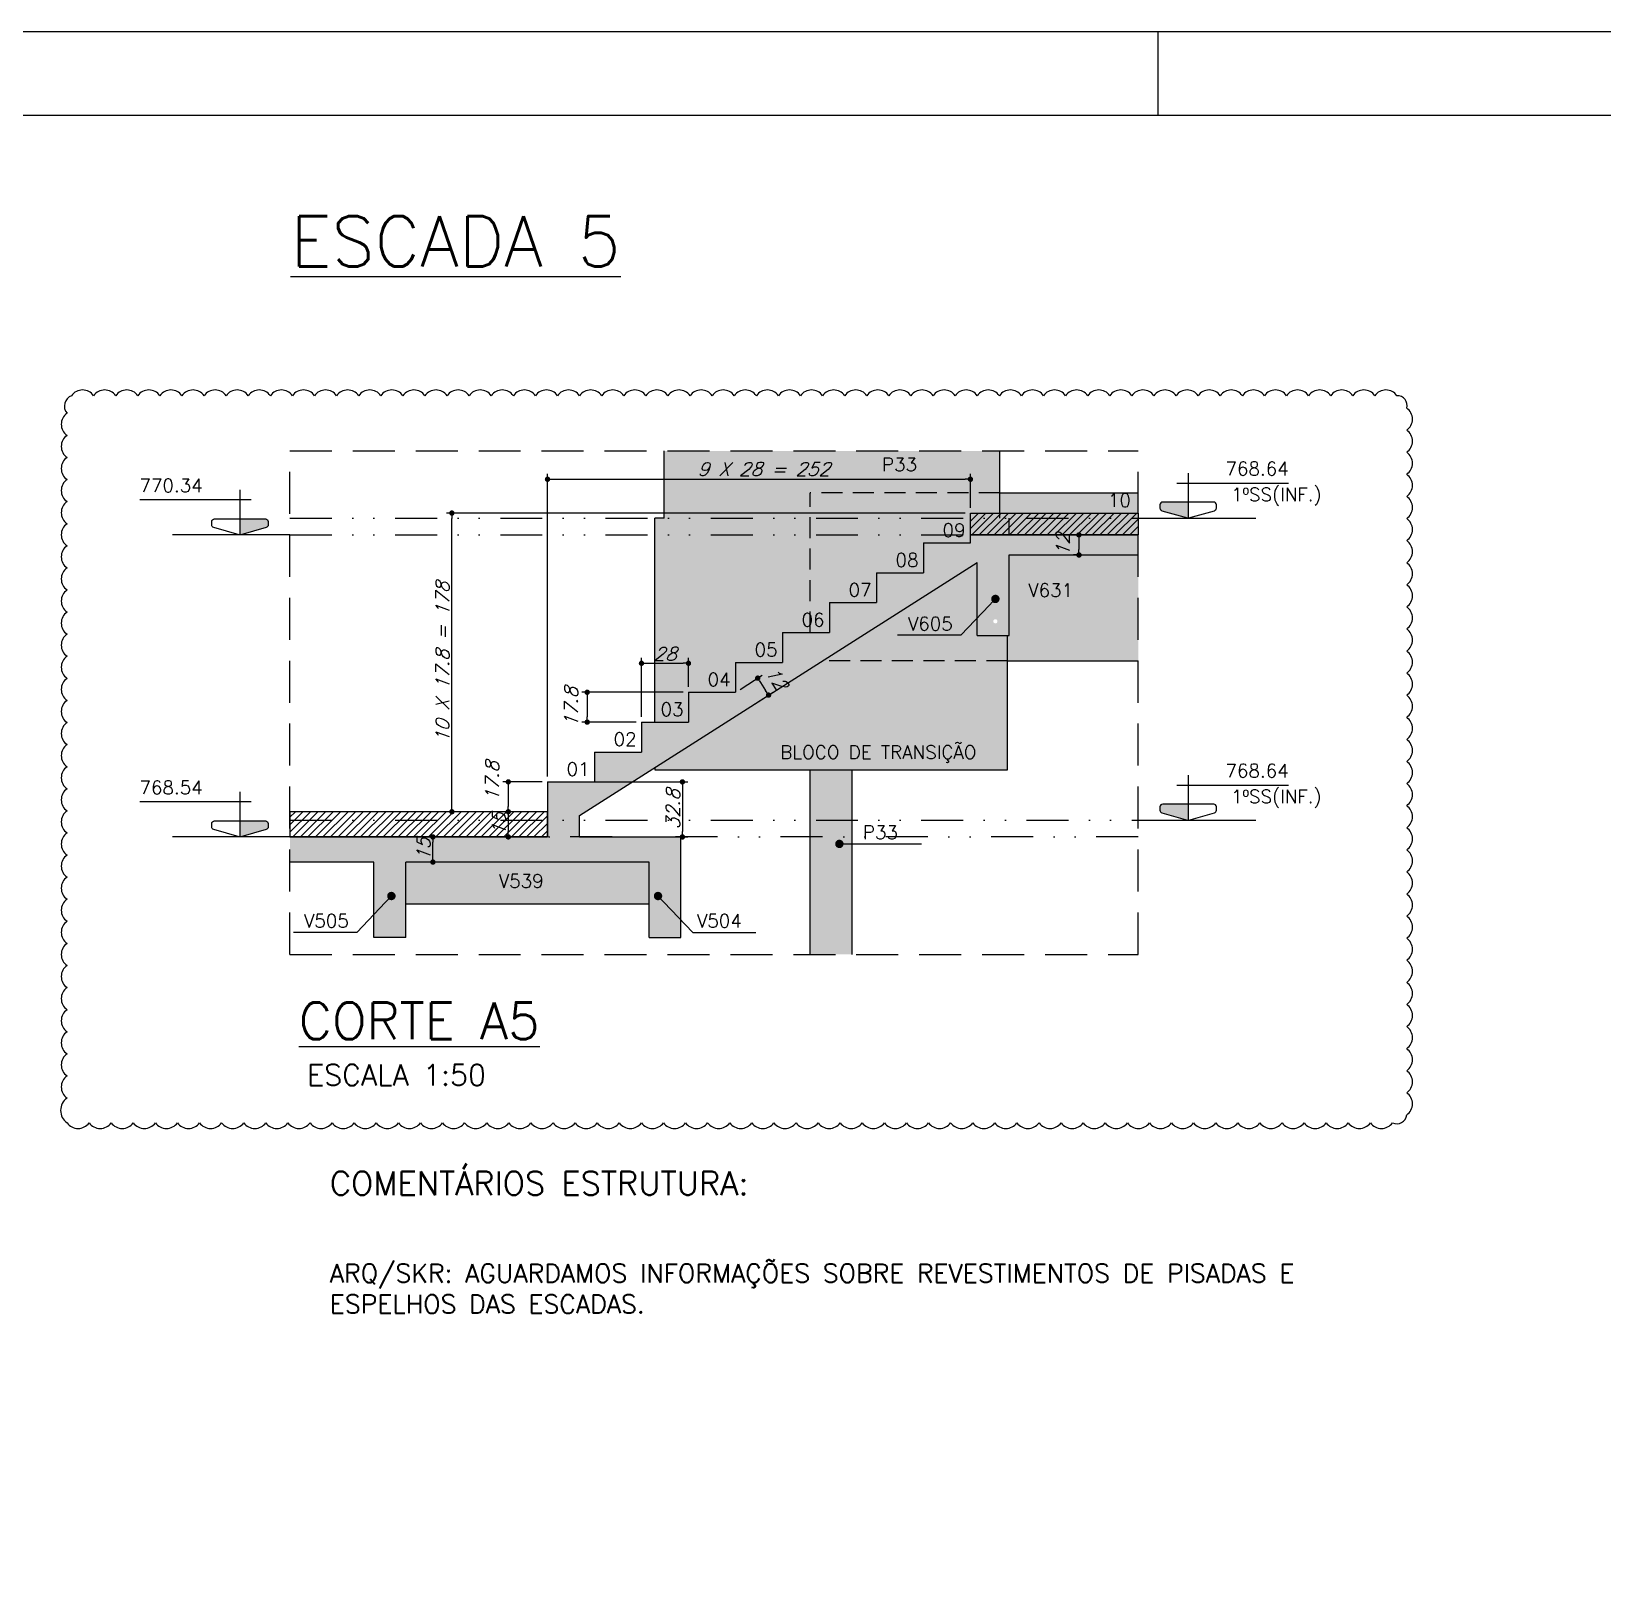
# Model space of a CAD drawing. Header units: millimetres. Extents: x 0 to 6870, y 0 to 4500.
# Drawn here: x 2499 to 3435, y 3582 to 4500 of the extents above; entities that cross this region are included whole.
import ezdxf
from ezdxf import colors
from ezdxf.entities.mleader import LeaderData, LeaderLine
from ezdxf.enums import TextEntityAlignment as Align
from ezdxf.math import Vec2, Vec3

# ---------------------------------------------------------------- set-up
doc = ezdxf.new("R2010")
doc.units = ezdxf.units.MM
doc.header["$LTSCALE"] = 50
doc.linetypes.add('DASHED', pattern=[0.75, 0.5, -0.25])
doc.linetypes.add('DIVIDE2', pattern=[0.625, 0.25, -0.125, 0, -0.125, 0, -0.125])
for name, color, linetype in [('AR-TEXTO_REGUA 120_1-200', 4, 'Continuous'), ('F-AUX-RED', 1, 'Continuous'), ('F-COMETARIO', 6, 'Continuous'), ('F-CORTE', 4, 'Continuous'), ('F-COTAS', 106, 'Continuous'), ('F-DET_TEXTO', 3, 'Continuous'), ('F-EIXOS-DET', 1, 'Continuous'), ('F-MARGEM', 1, 'Continuous'), ('F-NÍVEL-VISTA', 2, 'Continuous'), ('F-REVESTIMENO HACH', 1, 'Continuous'), ('F-SOLIDO', 71, 'Continuous'), ('F-TEXTO', 6, 'Continuous'), ('F-TEXTO-YELLOW', 2, 'Continuous'), ('F-VISTA', 2, 'Continuous'), ('F-VISTA SÓLIDO', 254, 'Continuous')]:
    doc.layers.add(name, color=color, linetype=linetype)
doc.styles.add('5385-ARQ-PB-BAS-PLA-TER-TORRE-A-106-TXT$0$R60-75', font='romans.shx', dxfattribs={"height": 0.1125})
doc.styles.add('CP-TEXT-INCL', font='romans.shx', dxfattribs={"oblique": 20})
doc.styles.add('MCP', font='romans.shx')
doc.styles.add('REGUA-120-esc1_200', font='simplex.shx', dxfattribs={"height": 0.6})
doc.styles.add('ROMANS', font='romans.shx')
doc.styles.get("Standard").update_dxf_attribs({"font": 'arial.ttf'})
doc.dimstyles.new('CP-COTAS-50', dxfattribs={"dimscale": 0.64, "dimtxt": 12.5, "dimasz": 5, "dimexe": 5, "dimexo": 5, "dimgap": 2.5, "dimtad": 1, "dimdec": 1, "dimdsep": 46, "dimtxsty": 'CP-TEXT-INCL', "dimblk1": 'DOT', "dimblk2": 'DOT', "dimsah": 1, "dimcen": 9, "dimclrd": 256, "dimclre": 256, "dimclrt": 256, "dimadec": 0, "dimazin": 0, "dimtfac": 1, "dimtdec": 1, "dimtmove": 2, "dimatfit": 3, "dimldrblk": 'DOT', "dimfxl": 5, "dimtolj": 1, "dimarcsym": 0})
pattern_1 = [(45, (-11234.686, 3030.8713), (-2.245064, 2.245064), [])]

# ---------------------------------------------------------------- blocks, each defined once
blk = doc.blocks.new('A0-1L_900')
at = {"layer": 'F-MARGEM', "color": 2}
blk.add_line((63.4, 90), (63.4, 89), dxfattribs=at)
blk.add_lwpolyline([(0, 0), (0, 90), (137.4, 90), (137.4, 0)], close=True, dxfattribs=at)
at = {"layer": 'F-MARGEM', "color": 7}
blk.add_lwpolyline([(2.5, 89), (136.4, 89), (136.4, 1), (2.5, 1)], close=True, dxfattribs=at)
blk = doc.blocks.new('Nível - Vista')
at = {"layer": 'F-NÍVEL-VISTA'}
blk.add_hatch(color=71, dxfattribs=at).paths.add_polyline_path([(0, 0.238), (-0.38, 0.238, 0.414214), (-0.42, 0.198), (-0.42, 0.148, 0.331206), (-0.391, 0.11), (-0.011, 0.002, 0.072993), (0, 0)])
at = {"layer": 'F-NÍVEL-VISTA', "color": 2}
for p, q in [((-0.168, 0.521), (1.493, 0.521)), ((0, 0.67), (0, 0))]:
    blk.add_line(p, q, dxfattribs=at)
blk.add_lwpolyline([(-0.011, 0.002, 0.146769), (0.011, 0.002), (0.391, 0.11, 0.331206), (0.42, 0.148), (0.42, 0.198, 0.414214), (0.38, 0.238), (-0.38, 0.238, 0.414214), (-0.42, 0.198), (-0.42, 0.148, 0.331206), (-0.391, 0.11), (-0.011, 0.002, 0.146769), (0.011, 0.002)], format="xyb", dxfattribs=at)
at = {"layer": 'F-TEXTO', "color": 3, "style": 'MCP'}
for tag, p in [('NÍVEL', (1.026, 0.636)), ('NÍVEL_DETALHE', (1.02, 0.186))]:
    blk.add_attdef(tag, text='', height=0.2, dxfattribs=at).set_placement(p, align=Align.CENTER)
blk = doc.blocks.new('_DOT')
at = {"color": 0, "linetype": 'ByBlock'}
blk.add_line((-0.5, 0), (-1, 0), dxfattribs=at)
at = {"color": 0, "linetype": 'ByBlock', "const_width": 0.5}
blk.add_lwpolyline([(-0.25, 0, 1), (0.25, 0, 1)], format="xyb", close=True, dxfattribs=at)
blk = doc.blocks.new('*D44')
at = {"layer": 'DEFPOINTS', "color": 0, "transparency": 16777216}
for p in [(2806.34, 4052.8), (2845.88, 4020), (2886.72, 4020)]:
    blk.add_point(p, dxfattribs=at)
at = {"layer": 'F-COTAS', "lineweight": -2, "transparency": 16777216}
for p, q in [((2809.54, 4052.8), (2889.92, 4052.8)), ((2886.72, 4049.6), (2886.72, 4023.2)), ((2849.08, 4020), (2889.92, 4020))]:
    blk.add_line(p, q, dxfattribs=at)
at = {"layer": 'F-COTAS', "lineweight": -2, "transparency": 16777216, "xscale": 3.2, "yscale": 3.2, "zscale": 3.2}
for p, rotation in [((2886.72, 4052.8), 90), ((2886.72, 4020), 270)]:
    blk.add_blockref('_DOT', p, dxfattribs=dict(at, rotation=rotation))
at = {"layer": 'F-COTAS', "transparency": 16777216, "insert": (2881.12, 4036.4), "char_height": 8, "attachment_point": 5, "rotation": 90, "style": 'CP-TEXT-INCL'}
blk.add_mtext('\\A1;32.8', dxfattribs=at)
blk = doc.blocks.new('*D45')
at = {"layer": 'DEFPOINTS', "color": 0, "transparency": 16777216}
for p in [(2788.24, 4035), (2782.99, 4020), (2788.24, 4020)]:
    blk.add_point(p, dxfattribs=at)
at = {"layer": 'F-COTAS', "lineweight": -2, "transparency": 16777216}
for p, q in [((2785.04, 4035), (2779.79, 4035)), ((2782.99, 4031.8), (2782.99, 4023.2)), ((2785.04, 4020), (2779.79, 4020))]:
    blk.add_line(p, q, dxfattribs=at)
at = {"layer": 'F-COTAS', "lineweight": -2, "transparency": 16777216, "xscale": 3.2, "yscale": 3.2, "zscale": 3.2}
for p, rotation in [((2782.99, 4035), 90), ((2782.99, 4020), 270)]:
    blk.add_blockref('_DOT', p, dxfattribs=dict(at, rotation=rotation))
at = {"layer": 'F-COTAS', "transparency": 16777216, "insert": (2777.39, 4027.5), "char_height": 8, "attachment_point": 5, "rotation": 90, "style": 'CP-TEXT-INCL'}
blk.add_mtext('\\A1;15', dxfattribs=at)
blk = doc.blocks.new('*D46')
at = {"layer": 'DEFPOINTS', "color": 0, "transparency": 16777216}
for p in [(2806.34, 4052.8), (2782.99, 4035), (2799.16, 4035)]:
    blk.add_point(p, dxfattribs=at)
at = {"layer": 'F-COTAS', "lineweight": -2, "transparency": 16777216}
for p, q in [((2803.14, 4052.8), (2779.79, 4052.8)), ((2782.99, 4049.6), (2782.99, 4038.2)), ((2795.96, 4035), (2779.79, 4035))]:
    blk.add_line(p, q, dxfattribs=at)
at = {"layer": 'F-COTAS', "lineweight": -2, "transparency": 16777216, "xscale": 3.2, "yscale": 3.2, "zscale": 3.2}
for p, rotation in [((2782.99, 4052.8), 90), ((2782.99, 4035), 270)]:
    blk.add_blockref('_DOT', p, dxfattribs=dict(at, rotation=rotation))
at = {"layer": 'F-COTAS', "transparency": 16777216, "insert": (2773.39, 4053.03), "char_height": 8, "attachment_point": 5, "rotation": 90, "style": 'CP-TEXT-INCL'}
blk.add_mtext('\\A1;17.8', dxfattribs=at)
blk = doc.blocks.new('*D47')
at = {"layer": 'DEFPOINTS', "color": 0, "transparency": 16777216}
for p in [(2890.34, 4106.2), (2829.99, 4088.4), (2862.34, 4088.4)]:
    blk.add_point(p, dxfattribs=at)
at = {"layer": 'F-COTAS', "lineweight": -2, "transparency": 16777216}
for p, q in [((2887.14, 4106.2), (2826.79, 4106.2)), ((2829.99, 4103), (2829.99, 4091.6)), ((2859.14, 4088.4), (2826.79, 4088.4))]:
    blk.add_line(p, q, dxfattribs=at)
at = {"layer": 'F-COTAS', "lineweight": -2, "transparency": 16777216, "xscale": 3.2, "yscale": 3.2, "zscale": 3.2}
for p, rotation in [((2829.99, 4106.2), 90), ((2829.99, 4088.4), 270)]:
    blk.add_blockref('_DOT', p, dxfattribs=dict(at, rotation=rotation))
at = {"layer": 'F-COTAS', "transparency": 16777216, "insert": (2820.39, 4097.3), "char_height": 8, "attachment_point": 5, "rotation": 90, "style": 'CP-TEXT-INCL'}
blk.add_mtext('\\A1;17.8', dxfattribs=at)
blk = doc.blocks.new('*D48')
at = {"layer": 'DEFPOINTS', "color": 0, "transparency": 16777216}
for p in [(2890.34, 4123.46), (2890.34, 4106.2), (2862.34, 4088.4)]:
    blk.add_point(p, dxfattribs=at)
at = {"layer": 'F-COTAS', "lineweight": -2, "transparency": 16777216}
for p, q in [((2862.34, 4091.6), (2862.34, 4126.66)), ((2865.54, 4123.46), (2887.14, 4123.46)), ((2890.34, 4109.4), (2890.34, 4126.66))]:
    blk.add_line(p, q, dxfattribs=at)
at = {"layer": 'F-COTAS', "lineweight": -2, "transparency": 16777216, "xscale": 3.2, "yscale": 3.2, "zscale": 3.2, "rotation": 180}
blk.add_blockref('_DOT', (2862.34, 4123.46), dxfattribs=at)
at = {"layer": 'F-COTAS', "lineweight": -2, "transparency": 16777216, "xscale": 3.2, "yscale": 3.2, "zscale": 3.2}
blk.add_blockref('_DOT', (2890.34, 4123.46), dxfattribs=at)
at = {"layer": 'F-COTAS', "transparency": 16777216, "insert": (2876.34, 4129.06), "char_height": 8, "attachment_point": 5, "style": 'CP-TEXT-INCL'}
blk.add_mtext('\\A1;28', dxfattribs=at)
blk = doc.blocks.new('*D49')
at = {"layer": 'DEFPOINTS', "color": 0, "transparency": 16777216}
for p in [(2749.37, 4213), (3058.34, 4213), (2806.34, 4035)]:
    blk.add_point(p, dxfattribs=at)
at = {"layer": 'F-COTAS', "lineweight": -2, "transparency": 16777216}
for p, q in [((3055.14, 4213), (2746.17, 4213)), ((2749.37, 4038.2), (2749.37, 4209.8)), ((2803.14, 4035), (2746.17, 4035))]:
    blk.add_line(p, q, dxfattribs=at)
at = {"layer": 'F-COTAS', "lineweight": -2, "transparency": 16777216, "xscale": 3.2, "yscale": 3.2, "zscale": 3.2}
for p, rotation in [((2749.37, 4213), 90), ((2749.37, 4035), 270)]:
    blk.add_blockref('_DOT', p, dxfattribs=dict(at, rotation=rotation))
at = {"layer": 'F-COTAS', "transparency": 16777216, "insert": (2743.77, 4124), "char_height": 8, "attachment_point": 5, "rotation": 90, "style": 'CP-TEXT-INCL'}
blk.add_mtext('\\A1;10 X 17.8 = 178', dxfattribs=at)
blk = doc.blocks.new('*D50')
at = {"layer": 'DEFPOINTS', "color": 0, "transparency": 16777216}
for p in [(3058.34, 4233.13), (3058.34, 4213), (2806.34, 4052.8)]:
    blk.add_point(p, dxfattribs=at)
at = {"layer": 'F-COTAS', "lineweight": -2, "transparency": 16777216}
for p, q in [((2806.34, 4056), (2806.34, 4236.33)), ((2809.54, 4233.13), (3055.14, 4233.13)), ((3058.34, 4216.2), (3058.34, 4236.33))]:
    blk.add_line(p, q, dxfattribs=at)
at = {"layer": 'F-COTAS', "lineweight": -2, "transparency": 16777216, "xscale": 3.2, "yscale": 3.2, "zscale": 3.2, "rotation": 180}
blk.add_blockref('_DOT', (2806.34, 4233.13), dxfattribs=at)
at = {"layer": 'F-COTAS', "lineweight": -2, "transparency": 16777216, "xscale": 3.2, "yscale": 3.2, "zscale": 3.2}
blk.add_blockref('_DOT', (3058.34, 4233.13), dxfattribs=at)
at = {"layer": 'F-COTAS', "transparency": 16777216, "insert": (2935.12, 4239.21), "char_height": 8, "attachment_point": 5, "style": 'CP-TEXT-INCL'}
blk.add_mtext('\\A1;9 X 28 = 252', dxfattribs=at)
blk = doc.blocks.new('*D51')
at = {"layer": 'DEFPOINTS', "color": 0, "transparency": 16777216}
for p in [(2918.34, 4106.2), (2938.04, 4104.5), (2924.78, 4096.07)]:
    blk.add_point(p, dxfattribs=at)
at = {"layer": 'F-COTAS', "lineweight": -2, "transparency": 16777216}
for p, q in [((2921.04, 4107.92), (2934.3, 4116.34)), ((2933.32, 4111.93), (2936.32, 4107.2)), ((2927.48, 4097.79), (2940.74, 4106.22))]:
    blk.add_line(p, q, dxfattribs=at)
at = {"layer": 'F-COTAS', "lineweight": -2, "transparency": 16777216, "xscale": 3.2, "yscale": 3.2, "zscale": 3.2}
for p, rotation in [((2931.6, 4114.63), 122.4447032592114), ((2938.04, 4104.5), 302.4447032592114)]:
    blk.add_blockref('_DOT', p, dxfattribs=dict(at, rotation=rotation))
at = {"layer": 'F-COTAS', "transparency": 16777216, "insert": (2942.92, 4114.71), "char_height": 8, "attachment_point": 5, "rotation": 302.4447, "style": 'CP-TEXT-INCL'}
blk.add_mtext('\\A1;12', dxfattribs=at)
blk = doc.blocks.new('*D52')
at = {"layer": 'DEFPOINTS', "color": 0, "transparency": 16777216}
for p in [(2738.06, 4020), (2742.04, 4020), (2742.04, 4005)]:
    blk.add_point(p, dxfattribs=at)
at = {"layer": 'F-COTAS', "lineweight": -2, "transparency": 16777216}
for p, q in [((2738.84, 4020), (2734.86, 4020)), ((2738.06, 4008.2), (2738.06, 4016.8)), ((2738.84, 4005), (2734.86, 4005))]:
    blk.add_line(p, q, dxfattribs=at)
at = {"layer": 'F-COTAS', "lineweight": -2, "transparency": 16777216, "xscale": 3.2, "yscale": 3.2, "zscale": 3.2}
for p, rotation in [((2738.06, 4020), 90), ((2738.06, 4005), 270)]:
    blk.add_blockref('_DOT', p, dxfattribs=dict(at, rotation=rotation))
at = {"layer": 'F-COTAS', "transparency": 16777216, "insert": (2732.46, 4012.5), "char_height": 8, "attachment_point": 5, "rotation": 90, "style": 'CP-TEXT-INCL'}
blk.add_mtext('\\A1;15', dxfattribs=at)
blk = doc.blocks.new('*D53')
at = {"layer": 'DEFPOINTS', "color": 0, "transparency": 16777216}
for p in [(3124.8, 4200), (3123, 4188), (3124.8, 4188)]:
    blk.add_point(p, dxfattribs=at)
at = {"layer": 'F-COTAS', "lineweight": -2, "transparency": 16777216}
for p, q in [((3121.6, 4200), (3119.8, 4200)), ((3123, 4196.8), (3123, 4191.2)), ((3121.6, 4188), (3119.8, 4188))]:
    blk.add_line(p, q, dxfattribs=at)
at = {"layer": 'F-COTAS', "lineweight": -2, "transparency": 16777216, "xscale": 3.2, "yscale": 3.2, "zscale": 3.2}
for p, rotation in [((3123, 4200), 90), ((3123, 4188), 270)]:
    blk.add_blockref('_DOT', p, dxfattribs=dict(at, rotation=rotation))
at = {"layer": 'F-COTAS', "transparency": 16777216, "insert": (3113.4, 4194), "char_height": 8, "attachment_point": 5, "rotation": 90, "style": 'CP-TEXT-INCL'}
blk.add_mtext('\\A1;12', dxfattribs=at)

msp = doc.modelspace()

# ---------------------------------------------------------------- hatches: boundary and pattern name
at = {"layer": 'F-REVESTIMENO HACH'}
h = msp.add_hatch(dxfattribs=at)
h.set_pattern_fill('ANSI31', color=256, angle=360)
h.set_pattern_definition(pattern_1)
h.paths.add_polyline_path([(3158.34, 4200), (3058.34, 4200), (3058.34, 4213), (3158.34, 4213)])
h = msp.add_hatch(dxfattribs=at)
h.set_pattern_fill('ANSI31', color=256, angle=360)
h.set_pattern_definition(pattern_1)
h.paths.add_polyline_path([(2652.84, 4020), (2806.34, 4020), (2806.34, 4035), (2652.84, 4035)])
at = {"layer": 'F-SOLIDO'}
h = msp.add_hatch(color=256, dxfattribs=at)
h.dxf.hatch_style = 1
h.paths.add_polyline_path([(3062.34, 4183.52), (3062.34, 4140), (3081.34, 4140), (3081.34, 4188), (3158.34, 4188), (3158.34, 4200), (3058.34, 4200), (3058.34, 4195.2), (3030.34, 4195.2), (3030.34, 4177.4), (3002.34, 4177.4), (3002.34, 4159.6), (2974.34, 4159.6), (2974.34, 4141.8), (2946.34, 4141.8), (2946.34, 4124), (2918.34, 4124), (2918.34, 4106.2), (2890.34, 4106.2), (2890.34, 4088.4), (2862.34, 4088.4), (2862.34, 4070.6), (2834.34, 4070.6), (2834.34, 4052.8), (2806.34, 4052.8), (2806.34, 4020), (2652.84, 4020), (2652.84, 4005), (2702.84, 4005), (2702.84, 3960), (2721.84, 3960), (2721.84, 4005), (2866.84, 4005), (2866.84, 3960), (2885.84, 3960), (2885.84, 4020), (2825.34, 4020), (2825.34, 4032.86)])
h.paths.add_polyline_path([(2873.06, 3983.89, -1), (2871.34, 3985.7, -1)], flags=16)
h.paths.add_polyline_path([(3072.35, 4147.56, -1), (3074.07, 4149.37, -1)], flags=16)
h.paths.add_polyline_path([(2714.19, 3985.7, -1), (2712.47, 3983.89, -1)], flags=16)
at = {"layer": 'F-VISTA SÓLIDO'}
h = msp.add_hatch(color=256, dxfattribs=at)
h.dxf.hatch_style = 1
h.paths.add_polyline_path([(3075.84, 4250), (2875.84, 4250), (2875.84, 4210), (2962.84, 4210), (2962.84, 4225), (3075.84, 4225)])
h = msp.add_hatch(color=256, dxfattribs=at)
h.dxf.hatch_style = 1
h.paths.add_polyline_path([(3158.34, 4225), (2962.84, 4225), (2962.84, 4210), (2962.84, 4141.8), (2974.34, 4141.8), (2974.34, 4159.6), (3002.34, 4159.6), (3002.34, 4177.4), (3030.34, 4177.4), (3030.34, 4195.2), (3058.34, 4195.2), (3058.34, 4200), (3158.34, 4200)])
h = msp.add_hatch(color=256, dxfattribs=at)
h.dxf.hatch_style = 1
h.paths.add_polyline_path([(2962.84, 4210), (2870.34, 4210), (2870.34, 4088.4), (2890.34, 4088.4), (2890.34, 4106.2), (2918.34, 4106.2), (2918.34, 4124), (2946.34, 4124), (2946.34, 4141.8), (2962.84, 4141.8)])
h = msp.add_hatch(color=256, dxfattribs=at)
h.dxf.hatch_style = 1
h.paths.add_polyline_path([(3158.34, 4188), (3081.34, 4188), (3081.34, 4140), (3062.34, 4140), (3062.34, 4183.52), (2962.84, 4120.27), (2962.84, 3950), (2987.84, 3950), (2987.84, 4125), (3158.34, 4125)])
h.paths.add_polyline_path([(2981.5, 4015.84, -1), (2979, 4015.84, -1)], flags=16)
h = msp.add_hatch(color=256, dxfattribs=at)
h.dxf.hatch_style = 1
h.paths.add_polyline_path([(2962.84, 4120.27), (2870.34, 4061.47), (2870.34, 4060), (2962.84, 4060)])
h = msp.add_hatch(color=256, dxfattribs=at)
h.dxf.hatch_style = 1
h.paths.add_polyline_path([(3080.34, 4125), (2987.84, 4125), (2987.84, 4060), (3080.34, 4060)])
h = msp.add_hatch(color=256, dxfattribs=at)
h.dxf.hatch_style = 1
h.paths.add_polyline_path([(2866.84, 4005), (2721.84, 4005), (2721.84, 3980), (2866.84, 3980)])

# ---------------------------------------------------------------- linework, layer by layer
at = {"layer": 'F-AUX-RED', "color": 1, "linetype": 'DASHED'}
for p, q in [((2652.84, 3950), (2652.84, 4250)), ((2652.84, 4250), (3158.34, 4250)), ((3158.34, 3950), (3158.34, 4250)), ((2652.84, 3950), (3158.34, 3950))]:
    msp.add_line(p, q, dxfattribs=at)
at = {"layer": 'F-COMETARIO', "color": 10}
msp.add_lwpolyline([(2520.04, 3849.67, 0.520567), (2533.2, 3849.67, 0.520567), (2546.36, 3849.67, 0.520567), (2559.53, 3849.67, 0.520567), (2572.69, 3849.67, 0.520567), (2585.85, 3849.67, 0.520567), (2599.01, 3849.67, 0.520567), (2612.18, 3849.67, 0.520567), (2625.34, 3849.67, 0.520567), (2638.5, 3849.67, 0.520567), (2651.66, 3849.67, 0.520567), (2664.83, 3849.67, 0.520567), (2677.99, 3849.67, 0.520567), (2691.15, 3849.67, 0.520567), (2704.32, 3849.67, 0.520567), (2717.48, 3849.67, 0.520567), (2730.64, 3849.67, 0.520567), (2743.8, 3849.67, 0.520567), (2756.97, 3849.67, 0.520567), (2770.13, 3849.67, 0.520567), (2783.29, 3849.67, 0.520567), (2796.45, 3849.67, 0.520567), (2809.62, 3849.67, 0.520567), (2822.78, 3849.67, 0.520567), (2835.94, 3849.67, 0.520567), (2849.11, 3849.67, 0.520567), (2862.27, 3849.67, 0.520567), (2875.43, 3849.67, 0.520567), (2888.59, 3849.67, 0.520567), (2901.76, 3849.67, 0.520567), (2914.92, 3849.67, 0.520567), (2928.08, 3849.67, 0.520567), (2941.24, 3849.67, 0.520567), (2954.41, 3849.67, 0.520567), (2967.57, 3849.67, 0.520567), (2980.73, 3849.67, 0.520567), (2993.9, 3849.67, 0.520567), (3007.06, 3849.67, 0.520567), (3020.22, 3849.67, 0.520567), (3033.38, 3849.67, 0.520567), (3046.55, 3849.67, 0.520567), (3059.71, 3849.67, 0.520567), (3072.87, 3849.67, 0.520567), (3086.03, 3849.67, 0.520567), (3099.2, 3849.67, 0.520567), (3112.36, 3849.67, 0.520567), (3125.52, 3849.67, 0.520567), (3138.68, 3849.67, 0.520567), (3151.85, 3849.67, 0.520567), (3165.01, 3849.67, 0.520567), (3178.17, 3849.67, 0.520567), (3191.34, 3849.67, 0.520567), (3204.5, 3849.67, 0.520567), (3217.66, 3849.67, 0.520567), (3230.82, 3849.67, 0.520567), (3243.99, 3849.67, 0.520567), (3257.15, 3849.67, 0.520567), (3270.31, 3849.67, 0.520567), (3283.47, 3849.67, 0.520567), (3296.64, 3849.67, 0.520567), (3309.8, 3849.67, 0.520567), (3318.28, 3854.35, 0.520567), (3318.28, 3867.51, 0.520567), (3318.28, 3880.67, 0.520567), (3318.28, 3893.83, 0.520567), (3318.28, 3907, 0.520567), (3318.28, 3920.16, 0.520567), (3318.28, 3933.32, 0.520567), (3318.28, 3946.48, 0.520567), (3318.28, 3959.65, 0.520567), (3318.28, 3972.81, 0.520567), (3318.28, 3985.97, 0.520567), (3318.28, 3999.14, 0.520567), (3318.28, 4012.3, 0.520567), (3318.28, 4025.46, 0.520567), (3318.28, 4038.62, 0.520567), (3318.28, 4051.79, 0.520567), (3318.28, 4064.95, 0.520567), (3318.28, 4078.11, 0.520567), (3318.28, 4091.27, 0.520567), (3318.28, 4104.44, 0.520567), (3318.28, 4117.6, 0.520567), (3318.28, 4130.76, 0.520567), (3318.28, 4143.93, 0.520567), (3318.28, 4157.09, 0.520567), (3318.28, 4170.25, 0.520567), (3318.28, 4183.41, 0.520567), (3318.28, 4196.58, 0.520567), (3318.28, 4209.74, 0.520567), (3318.28, 4222.9, 0.520567), (3318.28, 4236.06, 0.520567), (3318.28, 4249.23, 0.520567), (3318.28, 4262.39, 0.520567), (3318.28, 4275.55, 0.520567), (3312.49, 4282.92, 0.520567), (3299.33, 4282.92, 0.520567), (3286.17, 4282.92, 0.520567), (3273, 4282.92, 0.520567), (3259.84, 4282.92, 0.520567), (3246.68, 4282.92, 0.520567), (3233.52, 4282.92, 0.520567), (3220.35, 4282.92, 0.520567), (3207.19, 4282.92, 0.520567), (3194.03, 4282.92, 0.520567), (3180.86, 4282.92, 0.520567), (3167.7, 4282.92, 0.520567), (3154.54, 4282.92, 0.520567), (3141.38, 4282.92, 0.520567), (3128.21, 4282.92, 0.520567), (3115.05, 4282.92, 0.520567), (3101.89, 4282.92, 0.520567), (3088.73, 4282.92, 0.520567), (3075.56, 4282.92, 0.520567), (3062.4, 4282.92, 0.520567), (3049.24, 4282.92, 0.520567), (3036.07, 4282.92, 0.520567), (3022.91, 4282.92, 0.520567), (3009.75, 4282.92, 0.520567), (2996.59, 4282.92, 0.520567), (2983.42, 4282.92, 0.520567), (2970.26, 4282.92, 0.520567), (2957.1, 4282.92, 0.520567), (2943.94, 4282.92, 0.520567), (2930.77, 4282.92, 0.520567), (2917.61, 4282.92, 0.520567), (2904.45, 4282.92, 0.520567), (2891.29, 4282.92, 0.520567), (2878.12, 4282.92, 0.520567), (2864.96, 4282.92, 0.520567), (2851.8, 4282.92, 0.520567), (2838.63, 4282.92, 0.520567), (2825.47, 4282.92, 0.520567), (2812.31, 4282.92, 0.520567), (2799.15, 4282.92, 0.520567), (2785.98, 4282.92, 0.520567), (2772.82, 4282.92, 0.520567), (2759.66, 4282.92, 0.520567), (2746.5, 4282.92, 0.520567), (2733.33, 4282.92, 0.520567), (2720.17, 4282.92, 0.520567), (2707.01, 4282.92, 0.520567), (2693.84, 4282.92, 0.520567), (2680.68, 4282.92, 0.520567), (2667.52, 4282.92, 0.520567), (2654.36, 4282.92, 0.520567), (2641.19, 4282.92, 0.520567), (2628.03, 4282.92, 0.520567), (2614.87, 4282.92, 0.520567), (2601.71, 4282.92, 0.520567), (2588.54, 4282.92, 0.520567), (2575.38, 4282.92, 0.520567), (2562.22, 4282.92, 0.520567), (2549.05, 4282.92, 0.520567), (2535.89, 4282.92, 0.520567), (2522.73, 4282.92, 0.520567), (2520.04, 4272.45, 0.520567), (2520.04, 4259.29, 0.520567), (2520.04, 4246.13, 0.520567), (2520.04, 4232.96, 0.520567), (2520.04, 4219.8, 0.520567), (2520.04, 4206.64, 0.520567), (2520.04, 4193.48, 0.520567), (2520.04, 4180.31, 0.520567), (2520.04, 4167.15, 0.520567), (2520.04, 4153.99, 0.520567), (2520.04, 4140.82, 0.520567), (2520.04, 4127.66, 0.520567), (2520.04, 4114.5, 0.520567), (2520.04, 4101.34, 0.520567), (2520.04, 4088.17, 0.520567), (2520.04, 4075.01, 0.520567), (2520.04, 4061.85, 0.520567), (2520.04, 4048.69, 0.520567), (2520.04, 4035.52, 0.520567), (2520.04, 4022.36, 0.520567), (2520.04, 4009.2, 0.520567), (2520.04, 3996.03, 0.520567), (2520.04, 3982.87, 0.520567), (2520.04, 3969.71, 0.520567), (2520.04, 3956.55, 0.520567), (2520.04, 3943.38, 0.520567), (2520.04, 3930.22, 0.520567), (2520.04, 3917.06, 0.520567), (2520.04, 3903.9, 0.520567), (2520.04, 3890.73, 0.520567), (2520.04, 3877.57, 0.520567), (2520.04, 3864.41, 0.520567)], format="xyb", close=True, dxfattribs=at)
at = {"layer": 'F-CORTE'}
for p, q in [((3030.34, 4195.2), (3030.34, 4177.4)), ((3030.34, 4195.2), (3058.34, 4195.2)), ((3058.34, 4195.2), (3058.34, 4200)), ((3058.34, 4200), (3158.34, 4200)), ((3081.34, 4140), (3081.34, 4188)), ((3002.34, 4177.4), (3002.34, 4159.6)), ((3002.34, 4177.4), (3030.34, 4177.4)), ((3062.34, 4140), (3062.34, 4183.52)), ((2974.34, 4159.6), (2974.34, 4141.8)), ((2974.34, 4159.6), (3002.34, 4159.6)), ((2946.34, 4141.8), (2946.34, 4124)), ((2946.34, 4141.8), (2974.34, 4141.8)), ((3062.34, 4140), (3081.34, 4140)), ((2918.34, 4124), (2918.34, 4106.2)), ((2918.34, 4124), (2946.34, 4124)), ((2890.34, 4106.2), (2890.34, 4088.4)), ((2890.34, 4106.2), (2918.34, 4106.2)), ((2862.34, 4088.4), (2862.34, 4070.6)), ((2862.34, 4088.4), (2890.34, 4088.4)), ((2834.34, 4070.6), (2834.34, 4052.8)), ((2834.34, 4070.6), (2862.34, 4070.6)), ((2806.34, 4052.8), (2806.34, 4020)), ((2806.34, 4052.8), (2834.34, 4052.8)), ((2806.34, 4020), (2652.84, 4020)), ((2885.84, 3960), (2885.84, 4020)), ((2702.84, 4005), (2652.84, 4005)), ((2702.84, 3960), (2702.84, 4005)), ((2721.84, 3960), (2721.84, 4005)), ((2866.84, 4005), (2721.84, 4005)), ((2866.84, 3960), (2866.84, 4005)), ((2721.84, 3960), (2702.84, 3960))]:
    msp.add_line(p, q, dxfattribs=at)
for points in [[(3081.34, 4188), (3158.34, 4188)], [(2825.34, 4020), (2825.34, 4032.86), (3062.34, 4183.52)], [(2825.34, 4020), (2885.84, 4020)], [(2866.84, 3960), (2885.84, 3960)]]:
    msp.add_lwpolyline(points, dxfattribs=at)
at = {"layer": 'F-EIXOS-DET', "color": 252, "linetype": 'DIVIDE2', "ltscale": 2}
for points in [[(2652.84, 4210), (3158.34, 4210)], [(2652.84, 4200), (3158.34, 4200)], [(2652.84, 4030), (3158.34, 4030)], [(3158.34, 4020), (2652.84, 4020)]]:
    msp.add_lwpolyline(points, dxfattribs=at)
at = {"layer": 'F-EIXOS-DET'}
for points in [[(3158.34, 4210), (3228.34, 4210)], [(2652.84, 4200), (2582.84, 4200)], [(3158.34, 4030), (3228.34, 4030)], [(2652.84, 4020), (2582.84, 4020)]]:
    msp.add_lwpolyline(points, dxfattribs=at)
at = {"layer": 'F-REVESTIMENO HACH'}
for points in [[(3158.34, 4200), (3058.34, 4200), (3058.34, 4213), (3158.34, 4213), (3158.34, 4200)], [(2652.84, 4020), (2806.34, 4020), (2806.34, 4035), (2652.84, 4035), (2652.84, 4020)]]:
    msp.add_lwpolyline(points, dxfattribs=at)
at = {"layer": 'F-VISTA', "color": 1, "linetype": 'DASHED', "ltscale": 0.5}
msp.add_line((2962.84, 4141.8), (2962.84, 4225), dxfattribs=at)
at = {"layer": 'F-VISTA'}
for p, q in [((2875.84, 4210), (2870.34, 4210)), ((2870.34, 4088.4), (2870.34, 4210)), ((3081.34, 4200), (3081.34, 4210)), ((3080.34, 4060), (3080.34, 4140)), ((2870.34, 4061.47), (2870.34, 4060)), ((2870.34, 4060), (3080.34, 4060)), ((2962.84, 3950), (2962.84, 4060)), ((2987.84, 3950), (2987.84, 4060)), ((2866.84, 3980), (2721.84, 3980))]:
    msp.add_line(p, q, dxfattribs=at)
for points in [[(2875.84, 4210), (2875.84, 4250)], [(3075.84, 4210), (3075.84, 4250)], [(3075.84, 4225), (3158.34, 4225)], [(3080.34, 4125), (3158.34, 4125)]]:
    msp.add_lwpolyline(points, dxfattribs=at)
at = {"layer": 'F-VISTA', "color": 1, "linetype": 'DASHED', "ltscale": 0.5}
for points in [[(3075.84, 4225), (2962.84, 4225)], [(3080.34, 4125), (2970.28, 4125)]]:
    msp.add_lwpolyline(points, dxfattribs=at)

# ---------------------------------------------------------------- block references
at = {"layer": 'F-MARGEM', "xscale": 50, "yscale": 50, "zscale": 50}
msp.add_blockref('A0-1L_900', (0, 0), dxfattribs=at)
at = {"layer": 'F-NÍVEL-VISTA', "linetype": 'Continuous', "xscale": 40, "yscale": 40, "zscale": 40}
for p in [(3188.09, 4210), (3188.09, 4030)]:
    msp.add_blockref('Nível - Vista', p, dxfattribs=at).add_auto_attribs({'NÍVEL': '768.64'})
at = {"layer": 'F-NÍVEL-VISTA', "linetype": 'Continuous'}
ref = msp.add_blockref('Nível - Vista', (2623.09, 4200), dxfattribs=dict(at, xscale=-40, yscale=40, zscale=40))
ref.add_attrib('NÍVEL', '770.34', dxfattribs={"layer": 'F-TEXTO', "color": 3, "height": 8, "style": 'MCP'}).set_placement((2582.05, 4225.43), align=Align.CENTER)
ref = msp.add_blockref('Nível - Vista', (2623.09, 4020), dxfattribs=dict(at, xscale=-40, yscale=40, zscale=40))
ref.add_attrib('NÍVEL', '768.54', dxfattribs={"layer": 'F-TEXTO', "color": 3, "height": 8, "style": 'MCP'}).set_placement((2582.05, 4045.43), align=Align.CENTER)

# ---------------------------------------------------------------- texts
at = {"layer": 'AR-TEXTO_REGUA 120_1-200', "color": 2, "style": 'REGUA-120-esc1_200'}
msp.add_text('ESCALA 1:50', height=12.5, dxfattribs=at).set_placement((2663.07, 3871.87))
msp.add_text('ESCALA 1:50', height=12.5, dxfattribs=at).set_placement((2663.07, 3871.87))
at = {"layer": 'F-DET_TEXTO', "color": 3, "linetype": 'Continuous', "insert": (2676.63, 3820.63), "char_height": 14.0625, "width": 1224.8428, "attachment_point": 1, "style": 'MCP'}
msp.add_mtext('COMENTÁRIOS ESTRUTURA:', dxfattribs=at)
at = {"layer": 'F-DET_TEXTO', "color": 2, "linetype": 'Continuous', "insert": (2676.63, 3765.48), "char_height": 11, "attachment_point": 1, "style": 'ROMANS'}
msp.add_mtext_dynamic_manual_height_columns('ARQ/SKR: AGUARDAMOS INFORMAÇÕES SOBRE REVESTIMENTOS DE PISADAS E ESPELHOS DAS ESCADAS.', width=645.595, gutter_width=12.5, heights=[0], dxfattribs=at)
at = {"layer": 'F-TEXTO', "style": 'ROMANS'}
for s, height, p in [('%%UESCADA 5', 30, (2653.23, 4359.96)), ('%%UCORTE A5', 21.875, (2658.23, 3899.48))]:
    msp.add_text(s, height=height, dxfattribs=at).set_placement(p)
at = {"layer": 'F-TEXTO', "color": 3, "style": 'MCP'}
for p in [(3240.6, 4220.07), (3240.6, 4040.07)]:
    msp.add_text('1ºSS(INF.)', height=8, dxfattribs=at).set_placement(p, align=Align.CENTER)
at = {"layer": 'F-TEXTO-YELLOW', "style": 'MCP'}
for s, p in [('P33', (3005.63, 4237.9)), ('V631', (3092.76, 4163)), ('V605', (3021.08, 4143.05)), ('BLOCO DE TRANSIÇÃO', (2945, 4066.49)), ('P33', (2994.24, 4018.75)), ('V539', (2777.3, 3989.73)), ('V505', (2661.21, 3966.02)), ('V504', (2895.37, 3966.02))]:
    msp.add_text(s, height=8, dxfattribs=at).set_placement(p)
at = {"layer": 'F-TEXTO-YELLOW', "char_height": 8, "width": 122.7592, "attachment_point": 9, "style": '5385-ARQ-PB-BAS-PLA-TER-TORRE-A-106-TXT$0$R60-75'}
for s, insert in [('10', (3153.99, 4216.61)), ('09', (3055.43, 4198.81)), ('08', (3027.43, 4181.01)), ('07', (2999.43, 4163.21)), ('06', (2971.43, 4145.41)), ('05', (2943.43, 4127.61)), ('04', (2915.43, 4109.81)), ('03', (2887.43, 4092.01)), ('02', (2859.43, 4074.21)), ('01', (2831.43, 4056.41))]:
    msp.add_mtext(s, dxfattribs=dict(at, insert=insert))

# ---------------------------------------------------------------- dimensions: what is measured, and where the dimension line sits
at = {"layer": 'F-COTAS'}
dim = msp.add_linear_dim(base=(3058.34, 4233.13), p1=(2806.34, 4052.8), p2=(3058.34, 4213), text='9 X 28 = <>', dimstyle='CP-COTAS-50', dxfattribs=at)
dim.commit()
dim.dimension.update_dxf_attribs({"geometry": '*D50', "text_midpoint": (2935.12, 4239.21), "dimtype": 160})
dim = msp.add_linear_dim(base=(2749.37, 4213), p1=(2806.34, 4035), p2=(3058.34, 4213), angle=90, text='10 X 17.8 = <>', dimstyle='CP-COTAS-50', dxfattribs=at)
dim.commit()
dim.dimension.update_dxf_attribs({"geometry": '*D49', "text_midpoint": (2743.77, 4124)})
for base, p1, p2, picture, middle in [((3123, 4188), (3124.8, 4200), (3124.8, 4188), '*D53', (3113.4, 4194)), ((2829.99, 4088.4), (2890.34, 4106.2), (2862.34, 4088.4), '*D47', (2820.39, 4097.3)), ((2886.72, 4020), (2806.34, 4052.8), (2845.88, 4020), '*D44', (2881.12, 4036.4)), ((2782.99, 4020), (2788.24, 4035), (2788.24, 4020), '*D45', (2777.39, 4027.5)), ((2738.06, 4020), (2742.04, 4005), (2742.04, 4020), '*D52', (2732.46, 4012.5))]:
    dim = msp.add_linear_dim(base=base, p1=p1, p2=p2, angle=90, dimstyle='CP-COTAS-50', dxfattribs=at)
    dim.commit()
    dim.dimension.update_dxf_attribs({"geometry": picture, "text_midpoint": middle})
dim = msp.add_linear_dim(base=(2890.34, 4123.46), p1=(2862.34, 4088.4), p2=(2890.34, 4106.2), dimstyle='CP-COTAS-50', dxfattribs=at)
dim.commit()
dim.dimension.update_dxf_attribs({"geometry": '*D48', "text_midpoint": (2876.34, 4129.06)})
dim = msp.add_aligned_dim(p1=(2918.34, 4106.2), p2=(2924.78, 4096.07), distance=15.71, dimstyle='CP-COTAS-50', dxfattribs=at)
dim.commit()
dim.dimension.update_dxf_attribs({"geometry": '*D51', "text_midpoint": (2942.92, 4114.71)})
dim = msp.add_linear_dim(base=(2782.99, 4035), p1=(2806.34, 4052.8), p2=(2799.16, 4035), angle=90, dimstyle='CP-COTAS-50', dxfattribs=at)
dim.commit()
dim.dimension.update_dxf_attribs({"geometry": '*D46', "text_midpoint": (2773.39, 4053.03), "dimtype": 160})

# ---------------------------------------------------------------- leaders
at = {"layer": 'F-AUX-RED'}
ml = msp.add_multileader_mtext('Standard', dxfattribs=at)
ml.set_content('', color=256)
ml.set_leader_properties()
ml.set_arrow_properties(name='DOT')
ml.build(insert=Vec2(0, 0))
ml.multileader.update_dxf_attribs({"text_right_attachment_type": 6, "text_top_attachment_type": 0, "text_bottom_attachment_type": 0, "dogleg_length": 0.36, "arrow_head_size": 5})
ctx = ml.context
ctx.base_point, ctx.char_height, ctx.arrow_head_size, ctx.landing_gap_size, ctx.plane_origin = Vec3(3014.82, 4140.22), 0.18, 5, 0.09, Vec3(3073.21, 4140.13)
ctx.right_attachment, ctx.text_align_type = 6, 2
notes = []
notes.append((ctx, [(0, (1, 1, 0), (3052.56, 4140.13), (-1, 0), 37.56, [(0, [(3073.21, 4161.81)], 256, [])])]))
ctx.mtext.insert, ctx.mtext.alignment, ctx.mtext.flow_direction = Vec3(3014.91, 4140.31), 3, 5
ml = msp.add_multileader_mtext('Standard', dxfattribs=at)
ml.set_content('', color=256)
ml.set_leader_properties()
ml.set_arrow_properties(name='DOT')
ml.build(insert=Vec2(0, 0))
ml.multileader.update_dxf_attribs({"text_right_attachment_type": 6, "text_top_attachment_type": 0, "text_bottom_attachment_type": 0, "dogleg_length": 0.36, "arrow_head_size": 5})
ctx = ml.context
ctx.base_point, ctx.char_height, ctx.arrow_head_size, ctx.landing_gap_size, ctx.plane_origin = Vec3(3029.27, 4015.84), 0.18, 5, 0.09, Vec3(2980.25, 4015.84)
ctx.right_attachment = 6
notes.append((ctx, [(0, (1, 1, 0), (2991.71, 4015.84), (1, 0), 37.56, [(0, [(2980.25, 4015.84)], 256, [])])]))
ctx.mtext.insert, ctx.mtext.flow_direction = Vec3(3029.36, 4015.93), 5
ml = msp.add_multileader_mtext('Standard', dxfattribs=at)
ml.set_content('', color=256)
ml.set_leader_properties()
ml.set_arrow_properties(name='DOT')
ml.build(insert=Vec2(0, 0))
ml.multileader.update_dxf_attribs({"text_right_attachment_type": 6, "text_top_attachment_type": 0, "text_bottom_attachment_type": 0, "dogleg_length": 0.36, "arrow_head_size": 5})
ctx = ml.context
ctx.base_point, ctx.char_height, ctx.arrow_head_size, ctx.landing_gap_size, ctx.plane_origin = Vec3(2654.95, 3963.2), 0.18, 5, 0.09, Vec3(2713.33, 3963.11)
ctx.right_attachment, ctx.text_align_type = 6, 2
notes.append((ctx, [(0, (1, 1, 0), (2692.69, 3963.11), (-1, 0), 37.56, [(0, [(2713.33, 3984.79)], 256, [])])]))
ctx.mtext.insert, ctx.mtext.alignment, ctx.mtext.flow_direction = Vec3(2655.04, 3963.29), 3, 5
ml = msp.add_multileader_mtext('Standard', dxfattribs=at)
ml.set_content('', color=256)
ml.set_leader_properties()
ml.set_arrow_properties(name='DOT')
ml.build(insert=Vec2(0, 0))
ml.multileader.update_dxf_attribs({"text_right_attachment_type": 6, "text_top_attachment_type": 0, "text_bottom_attachment_type": 0, "dogleg_length": 0.36, "arrow_head_size": 5})
ctx = ml.context
ctx.base_point, ctx.char_height, ctx.arrow_head_size, ctx.landing_gap_size, ctx.plane_origin = Vec3(2930.41, 3963.11), 0.18, 5, 0.09, Vec3(2872.2, 3963.11)
ctx.right_attachment = 6
notes.append((ctx, [(0, (1, 1, 0), (2892.85, 3963.11), (1, 0), 37.56, [(0, [(2872.2, 3984.79)], 256, [])])]))
ctx.mtext.insert, ctx.mtext.flow_direction = Vec3(2930.5, 3963.2), 5
for ctx, leaders in notes:
    for number, flags, end, landing, length, lines in leaders:
        leader = LeaderData()
        leader.index, (leader.has_last_leader_line, leader.has_dogleg_vector, leader.attachment_direction) = number, flags
        leader.last_leader_point, leader.dogleg_vector, leader.dogleg_length = Vec3(end), Vec3(landing), length
        for number, points, colour, breaks in lines:
            line = LeaderLine()
            line.index, line.vertices, line.color, line.breaks = number, Vec3.list(points), colors.encode_raw_color(colour), breaks
            leader.lines.append(line)
        ctx.leaders.append(leader)

doc.saveas('drawing.dxf')
